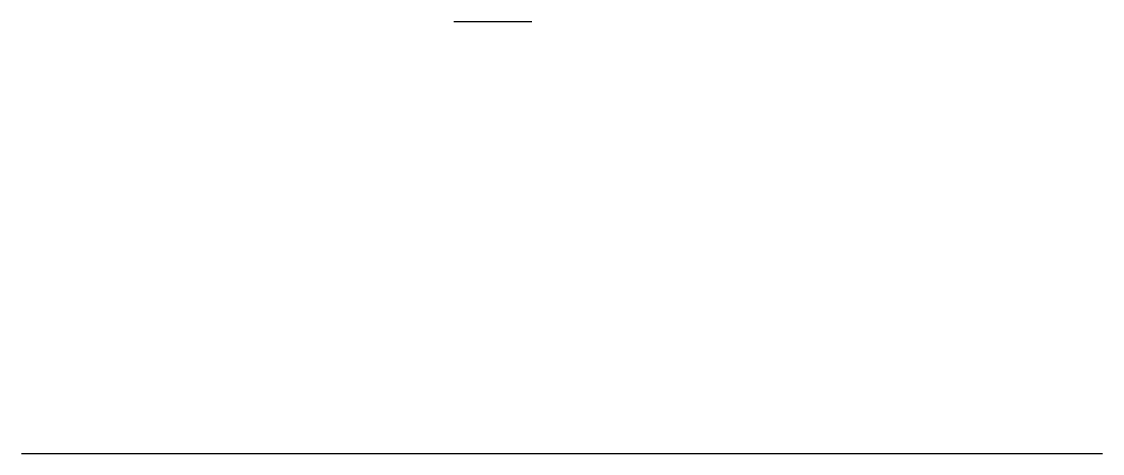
# Model space of a CAD drawing. Header units: metres. Extents: x 0 to 12.5, y 0 to 5.
import ezdxf

# ---------------------------------------------------------------- set-up
doc = ezdxf.new("R2010")
doc.units = ezdxf.units.M
doc.layers.get('0').update_dxf_attribs({"linetype": 'CONTINUOUS'})
doc.layers.add('DUVAR', color=1, linetype='CONTINUOUS')

# ---------------------------------------------------------------- blocks, each defined once
blk = doc.blocks.new('PANO')
blk.add_line((0, 0), (900, 0))

msp = doc.modelspace()

# ---------------------------------------------------------------- linework, layer by layer
at = {"layer": 'DUVAR'}
msp.add_line((0, 0), (12.5, 0), dxfattribs=at)

# ---------------------------------------------------------------- block references
at = {"layer": 'DUVAR', "xscale": 0.001, "yscale": 0.001, "zscale": 0.001}
msp.add_blockref('PANO', (5, 5), dxfattribs=at)

doc.saveas('drawing.dxf')
